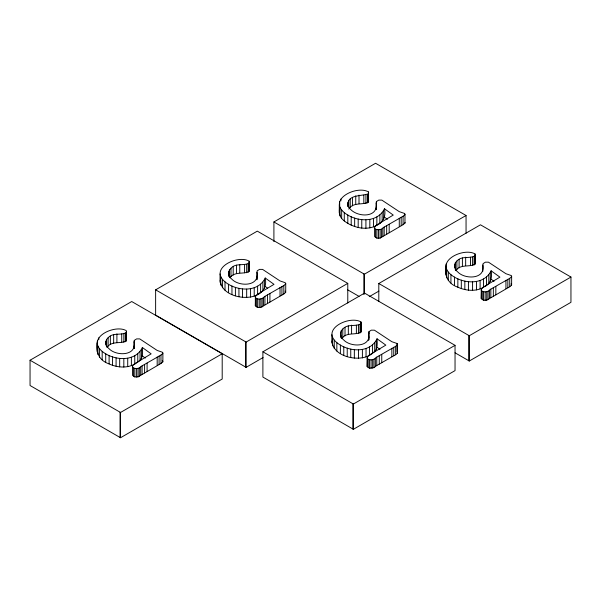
<?xml version="1.0" encoding="UTF-8"?>
<svg xmlns="http://www.w3.org/2000/svg" width="601" height="601" viewBox="0 0 601 601"><rect width="100%" height="100%" fill="white"/><g stroke="black" fill="none" stroke-linecap="round" stroke-linejoin="round"><path stroke-width="0.9" d="M133.993 348.272L134.308 340.376L136.637 338.896L139.748 338.904L157.154 350.428L162.293 352.194L162.871 353.433L160.985 355.041L142.099 365.844L139.304 367.97L136.397 368.653L133.512 368.022L132.498 366.926L132.776 365.566L134.354 363.936L151.151 353.861L142.362 347.513C135.24 362.478 113.424 360.675 102.178 351.375C85.695 337.664 115.204 323.924 126.345 330.715L126.233 341.007C120.395 344.072 111.643 340.639 107.128 347.295M132.498 366.926L132.498 375.355L134.797 376.932L137.997 376.902L160.985 363.47L162.871 361.855L162.293 360.623M256.837 279.705L257.16 270.871L259.482 269.383L262.592 269.398L279.998 280.922L285.137 282.688L285.715 283.92L283.83 285.535L264.943 296.338L262.156 298.464L259.241 299.148L256.364 298.517L255.35 297.42L255.628 296.06L257.205 294.43L274.003 284.348L265.214 278.008C258.084 292.965 236.268 291.169 225.022 281.869C208.547 268.159 238.056 254.411 249.197 261.21L249.084 271.494C243.24 274.567 234.488 271.134 229.98 277.79M255.35 297.42L255.35 305.849L257.649 307.427L260.849 307.396L283.83 293.964L285.715 292.349L285.137 291.117M368.661 340.474L368.976 331.647L371.305 330.159L374.415 330.174L391.822 341.699L396.96 343.464L397.539 344.696L395.653 346.304L376.767 357.107L373.972 359.233L371.065 359.924L368.18 359.285L367.166 358.196L367.451 356.829L369.022 355.199L385.827 345.124L377.037 338.784C369.908 353.741 348.092 351.938 336.845 342.638C320.363 328.935 349.872 315.187 361.013 321.978L360.9 332.27C355.063 335.343 346.311 331.902 341.804 338.558M367.166 358.196L367.166 366.618L369.465 368.195L373.972 367.662L376.767 365.536L395.653 354.733L397.539 353.125L396.96 351.885L396.96 343.464M376.083 209.486L376.406 201.59L378.728 200.103L381.845 200.118L399.252 211.642L404.39 213.408L404.969 214.647L403.083 216.255L384.189 227.058L381.402 229.184L378.487 229.867L375.61 229.236L374.596 228.14L374.874 226.78L376.451 225.15L393.249 215.075L384.46 208.727C377.33 223.685 355.514 221.889 344.275 212.589C327.793 198.878 357.302 185.131 368.443 191.929L368.33 202.221C362.26 205.234 353.133 201.928 348.723 209.08M374.596 228.14L374.596 236.569L376.895 238.146L380.095 238.116L403.083 224.684L404.969 223.069L404.984 222.408M482.738 271.554L483.061 263.659L485.39 262.171L488.5 262.186L505.907 273.71L511.045 275.476L511.624 276.708L509.738 278.323L490.844 289.126L488.057 291.252L485.142 291.936L482.265 291.305L481.251 290.208L481.529 288.848L483.106 287.218L499.904 277.136L491.115 270.796C483.985 285.753 462.169 283.95 450.93 274.657C434.448 260.947 463.957 247.199 475.098 253.99L474.985 264.282C469.148 267.355 460.389 263.922 455.881 270.578M481.251 290.208L481.251 298.629L483.55 300.215L486.75 300.184L509.738 286.745L511.624 285.137L511.045 283.905M126.578 331.647L126.233 332.578C120.793 335.696 112.965 332.218 108.135 337.724C104.341 340.624 105.521 346.379 109.179 348.835C116.286 356.31 137.171 356.108 133.993 341.721M249.43 262.141L249.084 263.073C243.638 266.19 235.81 262.712 230.987 268.219C227.193 271.119 228.372 276.866 232.024 279.322C239.138 286.797 260.015 286.602 256.837 272.215M361.246 322.91L360.9 323.841C355.461 326.959 347.633 323.481 342.803 328.987C339.017 331.895 340.196 337.642 343.847 340.098C350.954 347.573 371.839 347.378 368.661 332.984M347.844 206.436C346.281 194.115 361.276 196.459 368.33 193.792L368.676 192.861M475.331 254.929L474.985 255.861C469.546 258.978 461.711 255.5 456.888 261.007C453.094 263.907 454.273 269.654 457.924 272.11C465.039 279.585 485.916 279.39 482.738 264.996M137.02 362.591C128.997 368.623 117.864 367.925 109.104 363.928C98.098 360.104 95.582 351.217 97.46 340.534M265.214 278.008C270.773 305.015 221.033 301.92 220.244 280.171M384.46 208.727C386.142 215.594 383.438 222.445 376.857 225.285C371.223 228.508 364.416 228.861 358.181 227.494C352.051 225.976 346.018 223.181 341.668 218.494C337.567 213.783 340.354 207.3 339.557 201.748M372.447 344.936L372.447 353.358C361.396 363.184 332.578 357.415 332.06 340.947M483.512 278.924L483.512 287.346C475.646 291.816 465.85 290.794 457.857 287.21C446.851 283.387 444.327 274.499 446.212 263.816M255.35 305.849L255.628 296.06M367.166 366.618L367.451 356.829M481.251 298.629L481.529 288.848M137.779 353.666L137.779 362.095C143.023 359.045 142.865 352.817 142.362 347.513M373.011 352.855C377.939 349.827 377.3 343.764 377.037 338.784M484.263 286.857C490.581 284.048 492.519 277.234 491.115 270.796M30.05 360.224L131.717 301.529L222.197 353.764L222.197 379.043L120.531 437.738L30.05 385.504L30.05 360.224L120.531 412.466L222.197 353.764M263.058 357.565L246.109 367.346L155.629 315.112L155.629 289.832L257.296 231.137L347.776 283.371L347.776 303.032M273.906 241.617L273.906 221.957L375.572 163.262L466.053 215.496L466.053 233.286M155.629 289.832L246.109 342.074L347.776 283.371M273.906 221.957L364.386 274.191L466.053 215.496M378.803 301.296L378.803 283.507L480.469 224.804L570.95 277.046L570.95 302.326L469.283 361.021L455.01 352.779M262.892 351.795L364.559 293.1L455.04 345.335L455.04 370.614L353.373 429.309L262.892 377.075L262.892 351.795L353.373 404.037L455.04 345.335M369.224 296.676L378.908 291.087M378.803 283.507L469.283 335.741L570.95 277.046M347.686 289.832L359.037 296.383M491.115 279.217L494.045 281.336M384.46 217.156L387.39 219.267M377.037 347.205L379.967 349.324M265.214 286.437L267.407 288.022M142.362 355.942L145.292 358.053M347.844 204.565C350.849 217.194 379.299 220.169 376.083 202.935M475.331 263.351L475.098 253.99M368.443 200.351L368.676 201.282M361.246 331.339L361.013 321.978M249.43 270.563L249.197 261.21M511.639 276.047L511.624 285.137M509.738 278.323L509.738 286.745M507.837 279.3L507.837 287.721M505.937 280.276L505.937 288.705M495.84 286.384L495.84 294.806M493.338 287.751L493.338 296.18M490.844 289.126L490.844 297.548M490.326 272.884L490.326 281.313M489.439 290.193L489.439 298.622M488.801 274.935L488.801 283.364M488.057 291.252L488.057 299.674M486.75 291.755L486.75 300.184M486.525 276.948L486.525 285.377M485.142 291.936L485.142 300.365M483.55 291.785L483.55 300.215M482.265 291.305L482.265 299.726M480.116 280.509L480.116 288.938M476.473 281.508L476.473 289.937M474.985 255.861L474.985 264.282M474.099 256.612L474.099 265.041M472.581 257.115L472.581 265.537M472.574 281.922L472.574 290.343M470.478 257.198L470.478 265.627M469.283 335.741L469.283 361.021M468.795 335.463L468.795 360.743M468.427 281.734L468.427 290.163M465.662 257.16L465.662 265.589M464.836 281.133L464.836 289.554M462.402 257.912L462.402 266.341M461.313 280.149L461.313 288.57M459.096 259.444L459.096 267.873M457.857 278.781L457.857 287.21M456.888 261.007L456.888 269.428M455.378 262.72L455.378 270.21M454.581 264.598L454.581 267.407M454.469 277.038L454.469 285.46M450.93 274.657L450.93 283.079M448.323 272.133L448.323 280.562M446.663 269.481L446.663 277.91M445.942 266.694L445.942 275.123M404.984 213.979L404.969 223.069M403.083 216.255L403.083 224.684M401.183 217.231L401.183 225.66M399.282 218.208L399.282 226.637M397.562 344.035L397.539 353.125M395.653 346.304L395.653 354.733M393.753 347.288L393.753 355.709M391.852 348.264L391.852 356.686M389.185 224.316L389.185 232.737M386.683 225.683L386.683 234.112M384.189 227.058L384.189 235.487M383.671 210.816L383.671 219.245M382.784 228.132L382.784 236.554M382.146 212.867L382.146 221.296M381.755 354.365L381.755 362.794M381.402 229.184L381.402 237.613M380.095 229.687L380.095 238.116M379.87 214.88L379.87 223.309M379.261 355.739L379.261 364.161M378.487 229.867L378.487 238.296M376.857 216.856L376.857 225.285M376.895 229.717L376.895 238.146M376.767 357.107L376.767 365.536M376.406 201.59L376.384 209.651M376.249 340.872L376.249 349.294M375.61 229.236L375.61 237.658M375.355 358.181L375.355 366.61M374.716 342.923L374.716 351.345M373.972 359.233L373.972 367.662M373.461 218.448L373.461 226.87M372.665 359.744L372.665 368.165M371.065 359.924L371.065 368.345M369.818 219.448L369.818 227.869M369.465 359.774L369.465 368.195M369.435 346.905L369.435 355.334M368.976 331.647L368.976 333.517M368.954 336.891L368.954 339.7M368.443 191.929L368.33 202.221M368.18 359.285L368.18 367.714M367.444 194.551L367.444 202.973M366.039 348.497L366.039 356.926M365.926 195.047L365.926 203.469M365.919 219.853L365.919 228.275M364.386 274.191L364.386 293.851M363.823 195.13L363.823 203.559M363.898 273.913L363.898 294.513M362.395 349.497L362.395 357.926M361.772 219.665L361.772 228.095M360.9 323.841L360.9 332.27M360.014 324.6L360.014 333.029M359.007 195.1L359.007 203.521M358.504 325.096L358.504 333.525M358.496 349.902L358.496 358.331M358.181 219.065L358.181 227.494M356.393 325.186L356.393 333.608M355.747 195.851L355.747 204.272M354.658 218.08L354.658 226.509M354.342 349.722L354.342 358.143M353.373 404.037L353.373 429.309M352.885 403.752L352.885 429.031M352.441 197.376L352.441 205.805M351.585 325.149L351.585 333.578M351.202 216.713L351.202 225.142M350.751 349.121L350.751 357.542M350.233 198.939L350.233 207.368M348.723 200.659L348.723 207.21M348.325 325.9L348.325 334.329M347.926 202.529L347.926 206.278M347.814 214.97L347.814 223.392M347.235 348.137L347.235 356.558M345.019 327.432L345.019 335.854M344.275 212.589L344.275 221.01M343.772 346.769L343.772 355.191M342.803 328.987L342.803 337.416M341.668 210.072L341.668 218.494M341.3 330.708L341.3 338.198M340.887 199.029L340.887 200.899M340.504 332.586L340.504 337.266M340.384 345.019L340.384 353.448M340.008 207.42L340.008 215.842M339.287 204.633L339.287 213.055M336.845 342.638L336.845 351.067M334.246 340.121L334.246 348.55M332.586 337.469L332.586 345.898M331.865 334.682L331.865 343.111M285.738 283.259L285.715 292.349M283.83 285.535L283.83 293.964M281.929 286.512L281.929 294.941M280.028 287.488L280.028 295.917M269.932 293.596L269.932 302.018M267.437 294.963L267.437 303.392M264.943 296.338L264.943 304.76M264.425 280.096L264.425 288.525M263.531 297.405L263.531 305.834M262.892 282.147L262.892 290.576M262.156 298.464L262.156 306.886M260.849 298.967L260.849 307.396M260.624 284.16L260.624 292.589M259.241 299.148L259.241 307.577M257.649 298.998L257.649 307.427M257.611 286.136L257.611 294.558M257.138 276.122L257.138 277.993M256.928 277.88L256.928 279.75M256.364 298.517L256.364 306.938M254.215 287.729L254.215 296.15M250.572 288.72L250.572 297.149M249.084 263.073L249.084 271.494M248.198 263.831L248.198 272.253M246.68 264.327L246.68 272.749M246.673 289.134L246.673 297.555M246.109 342.074L246.109 367.346M245.621 341.789L245.621 367.068M244.569 264.41L244.569 272.839M242.526 288.946L242.526 297.375M239.761 264.38L239.761 272.801M238.935 288.345L238.935 296.774M236.501 265.124L236.501 273.553M235.412 287.361L235.412 295.79M233.196 266.656L233.196 275.085M231.956 285.993L231.956 294.422M230.987 268.219L230.987 276.648M229.477 269.939L229.477 277.429M228.68 271.81L228.68 276.49M228.568 284.25L228.568 292.672M225.022 281.869L225.022 290.291M222.423 279.352L222.423 287.774M220.762 276.7L220.762 285.122M220.041 273.913L220.041 282.335M162.886 352.764L162.871 361.855M160.985 355.041L160.985 363.47M159.085 356.017L159.085 364.446M157.184 356.994L157.184 365.423M147.087 363.102L147.087 371.531M144.593 364.476L144.593 372.898M142.099 365.844L142.099 374.273M141.581 349.602L141.581 358.031M140.687 366.918L140.687 375.34M140.048 351.653L140.048 360.082M139.304 367.97L139.304 376.399M137.997 368.473L137.997 376.902M136.397 368.653L136.397 377.082M134.759 355.642L134.759 364.071M134.797 368.503L134.797 376.932M134.308 340.376L134.308 347.866M134.286 345.628L134.286 348.437M133.512 368.022L133.512 376.451M131.371 357.234L131.371 365.656M127.72 358.234L127.72 366.655M126.233 332.578L126.233 341.007M125.346 333.337L125.346 341.759M123.836 333.833L123.836 342.262M123.829 358.639L123.829 367.068M121.725 333.916L121.725 342.345M120.531 412.466L120.531 437.738M120.042 412.181L120.042 437.46M119.674 358.451L119.674 366.88M116.91 333.886L116.91 342.307M116.083 357.85L116.083 366.279M113.657 334.637L113.657 343.058M112.56 356.866L112.56 365.295M110.351 336.162L110.351 344.591M109.104 355.507L109.104 363.928M108.135 337.724L108.135 346.153M106.632 339.445L106.632 346.935M105.836 341.315L105.836 345.064M105.716 353.756L105.716 362.185M102.178 351.375L102.178 359.804M99.578 348.858L99.578 357.279M98.789 337.815L98.789 339.685M97.918 346.206L97.918 354.628M97.197 343.419L97.197 351.84"/></g></svg>
